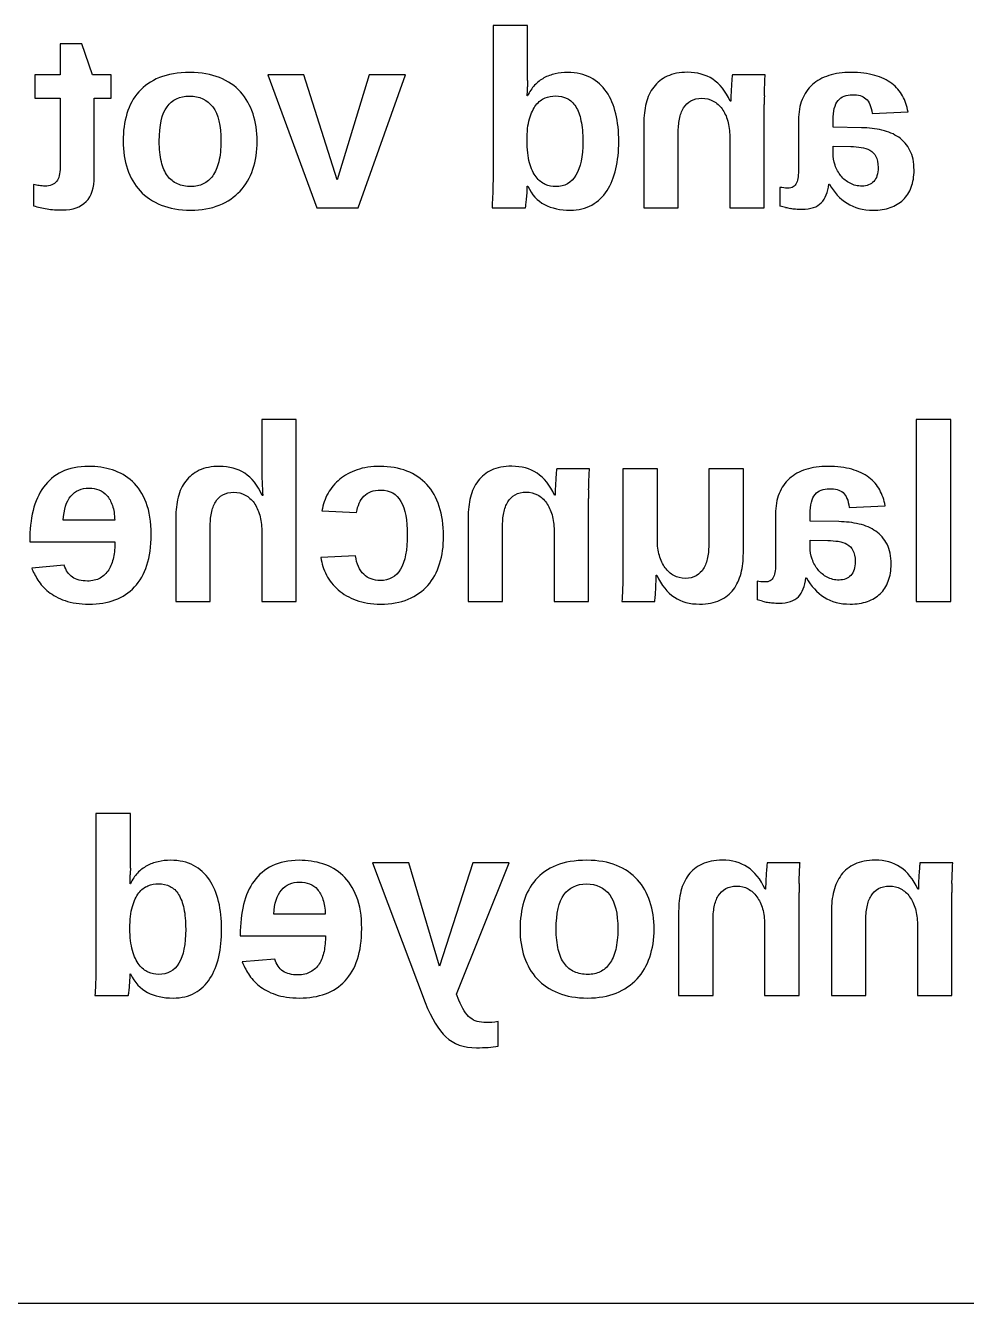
# Model space of a CAD drawing. Header units: millimetres. Extents: x 0 to 290, y 0 to 205.
# Drawn here: x 141.52 to 174.15, y 0 to 44.33 of the extents above; entities that cross this region are included whole.
import ezdxf

# ---------------------------------------------------------------- set-up
doc = ezdxf.new("R2010")
doc.units = ezdxf.units.MM
doc.layers.get('0').update_dxf_attribs({"linetype": 'CONTINUOUS', "true_color": 0x000000})

msp = doc.modelspace()

# ---------------------------------------------------------------- linework, layer by layer
for p, q in [((158.93, 44.334), (157.733, 44.334)), ((157.733, 44.334), (157.733, 39.018)), ((158.93, 42.651), (158.93, 44.334)), ((143.472, 43.703), (142.723, 43.703)), ((142.723, 43.703), (142.723, 42.622)), ((143.847, 42.622), (143.472, 43.703)), ((142.723, 42.622), (141.849, 42.622)), ((141.849, 42.622), (141.849, 41.812)), ((144.49, 42.622), (143.847, 42.622)), ((144.49, 41.812), (144.49, 42.622)), ((151.173, 42.622), (149.921, 42.622)), ((149.921, 42.622), (151.621, 38.014)), ((152.328, 38.98), (151.173, 42.622)), ((153.435, 42.622), (152.328, 38.98)), ((153.052, 38.014), (154.7, 42.622)), ((154.7, 42.622), (153.435, 42.622)), ((167.174, 42.622), (166.034, 42.622)), ((141.849, 41.812), (142.723, 41.812)), ((142.723, 41.812), (142.723, 39.419)), ((143.906, 39.095), (143.906, 41.812)), ((143.906, 41.812), (144.49, 41.812)), ((158.93, 41.893), (158.922, 41.893)), ((165.979, 41.706), (165.961, 41.706)), ((167.141, 38.014), (167.141, 41.591)), ((170.878, 41.28), (172.126, 41.339)), ((162.963, 40.94), (162.963, 38.014)), ((168.327, 41.054), (168.327, 39.376)), ((169.524, 40.808), (169.524, 41.042)), ((170.516, 40.79), (169.524, 40.808)), ((164.155, 38.014), (164.155, 40.598)), ((165.944, 40.484), (165.944, 38.014)), ((169.524, 40.148), (170.137, 40.138)), ((169.524, 39.913), (169.524, 40.148)), ((141.798, 38.823), (141.798, 38.082)), ((158.922, 38.763), (158.938, 38.763)), ((167.684, 38.721), (167.684, 38.073)), ((169.375, 38.835), (169.4, 38.835)), ((151.621, 38.014), (153.052, 38.014)), ((157.7, 38.014), (158.857, 38.014)), ((162.963, 38.014), (164.155, 38.014)), ((165.944, 38.014), (167.141, 38.014)), ((150.91, 30.667), (149.713, 30.667)), ((149.713, 30.667), (149.713, 28.942)), ((150.91, 24.347), (150.91, 30.667)), ((173.606, 30.667), (172.409, 30.667)), ((172.409, 30.667), (172.409, 24.347)), ((173.606, 24.347), (173.606, 30.667)), ((161.081, 28.955), (159.941, 28.955)), ((163.433, 28.955), (162.236, 28.955)), ((162.236, 28.955), (162.236, 25.377)), ((163.433, 26.485), (163.433, 28.955)), ((165.217, 28.955), (165.217, 26.37)), ((166.414, 28.955), (165.217, 28.955)), ((166.414, 26.029), (166.414, 28.955)), ((149.748, 28.035), (149.73, 28.035)), ((159.886, 28.039), (159.868, 28.039)), ((151.798, 27.503), (153.003, 27.443)), ((161.048, 24.347), (161.048, 27.924)), ((170.083, 27.613), (171.331, 27.673)), ((144.615, 27.171), (142.827, 27.171)), ((146.732, 27.269), (146.732, 24.347)), ((156.87, 27.273), (156.87, 24.347)), ((167.532, 27.387), (167.532, 25.709)), ((168.729, 27.141), (168.729, 27.375)), ((169.721, 27.124), (168.729, 27.141)), ((147.924, 24.347), (147.924, 26.928)), ((149.713, 26.813), (149.713, 24.347)), ((158.062, 24.347), (158.062, 26.932)), ((159.851, 26.817), (159.851, 24.347)), ((141.668, 26.455), (141.668, 26.421)), ((141.668, 26.421), (144.623, 26.421)), ((168.729, 26.481), (169.342, 26.472)), ((168.729, 26.246), (168.729, 26.481)), ((152.965, 25.935), (151.764, 25.88)), ((142.865, 25.612), (141.736, 25.514)), ((163.394, 25.263), (163.415, 25.263)), ((166.889, 25.054), (166.889, 24.406)), ((168.579, 25.169), (168.605, 25.169)), ((146.732, 24.347), (147.924, 24.347)), ((149.713, 24.347), (150.91, 24.347)), ((156.87, 24.347), (158.062, 24.347)), ((159.851, 24.347), (161.048, 24.347)), ((162.202, 24.347), (163.343, 24.347)), ((172.409, 24.347), (173.606, 24.347)), ((145.159, 17), (143.962, 17)), ((143.962, 17), (143.962, 11.685)), ((145.159, 15.318), (145.159, 17)), ((154.809, 15.289), (153.557, 15.289)), ((153.557, 15.289), (155.38, 10.437)), ((155.873, 11.706), (154.809, 15.289)), ((157.028, 15.289), (155.873, 11.706)), ((156.47, 10.727), (158.292, 15.289)), ((158.292, 15.289), (157.028, 15.289)), ((168.381, 15.289), (167.241, 15.289)), ((173.679, 15.289), (172.539, 15.289)), ((145.159, 14.56), (145.151, 14.56)), ((167.185, 14.373), (167.168, 14.373)), ((168.347, 10.68), (168.347, 14.257)), ((172.483, 14.373), (172.466, 14.373)), ((173.645, 10.68), (173.645, 14.257)), ((151.915, 13.504), (150.127, 13.504)), ((164.17, 13.606), (164.17, 10.68)), ((169.468, 13.606), (169.468, 10.68)), ((165.362, 10.68), (165.362, 13.265)), ((167.151, 13.151), (167.151, 10.68)), ((170.66, 10.68), (170.66, 13.265)), ((172.449, 13.151), (172.449, 10.68)), ((148.968, 12.789), (148.968, 12.754)), ((148.968, 12.754), (151.923, 12.754)), ((150.165, 11.946), (149.036, 11.848)), ((145.151, 11.43), (145.167, 11.43)), ((143.928, 10.68), (145.086, 10.68)), ((156.547, 10.523), (156.47, 10.727)), ((164.17, 10.68), (165.362, 10.68)), ((167.151, 10.68), (168.347, 10.68)), ((169.468, 10.68), (170.66, 10.68)), ((172.449, 10.68), (173.645, 10.68)), ((157.909, 8.926), (157.909, 9.778)), ((285, 0), (5, 0))]:
    msp.add_line(p, q)
for centre, radius, start, end in [((146.468, 42.656), 12.462, 358.9621, 359.9794), ((171.415, 42.204), 12.489, 178.9632, 179.9807), ((180.606, 41.278), 14.636, 176.3566, 177.4264), ((190.762, 41.586), 23.622, 179.2462, 179.9899), ((153.08, 38.894), 5.845, 354.491, 356.7116), ((160.249, 7.1), 31.853, 76.1479, 76.5017), ((168.32, 39.826), 1.854, 256.1081, 261.4706), ((157.98, 28.943), 8.267, 180.0091, 181.9112), ((174.513, 27.612), 14.636, 176.3566, 177.4264), ((184.669, 27.92), 23.622, 179.2462, 179.9899), ((87.059, 28.476), 76.406, 357.21232, 357.41678), ((159.454, -6.566), 31.853, 76.1479, 76.5017), ((167.525, 26.16), 1.854, 256.1081, 261.4706), ((157.644, 14.871), 12.489, 178.9632, 179.9807), ((132.697, 15.323), 12.462, 358.9621, 359.9794), ((181.813, 13.945), 14.636, 176.3566, 177.4264), ((187.111, 13.945), 14.636, 176.3566, 177.4264), ((191.969, 14.253), 23.622, 179.2462, 179.9899), ((197.267, 14.253), 23.622, 179.2462, 179.9899), ((139.308, 11.561), 5.845, 354.491, 356.7116)]:
    msp.add_arc(centre, radius, start, end)
for points in [[(147.223, 42.707), (146.809, 42.707), (146.456, 42.647), (146.164, 42.528)], [(148.25, 42.528), (147.957, 42.647), (147.615, 42.707), (147.223, 42.707)], [(159.888, 42.66), (159.749, 42.628), (159.619, 42.58), (159.5, 42.515)], [(160.323, 42.707), (160.172, 42.707), (160.027, 42.691), (159.888, 42.66)], [(161.117, 42.528), (160.894, 42.647), (160.63, 42.707), (160.323, 42.707)], [(163.774, 42.575), (163.583, 42.484), (163.427, 42.359), (163.306, 42.2)], [(164.479, 42.711), (164.201, 42.711), (163.966, 42.665), (163.774, 42.575)], [(165.352, 42.472), (165.108, 42.631), (164.817, 42.711), (164.479, 42.711)], [(166.034, 42.622), (166.028, 42.588), (166.022, 42.533), (166.016, 42.458)], [(167.162, 42.454), (167.165, 42.529), (167.169, 42.585), (167.174, 42.622)], [(169.379, 42.6), (169.154, 42.529), (168.964, 42.424), (168.808, 42.283)], [(170.145, 42.707), (169.858, 42.707), (169.603, 42.671), (169.379, 42.6)], [(170.969, 42.606), (170.735, 42.673), (170.461, 42.707), (170.145, 42.707)], [(171.561, 42.323), (171.401, 42.445), (171.203, 42.54), (170.969, 42.606)], [(146.164, 42.528), (145.871, 42.409), (145.632, 42.243), (145.446, 42.032)], [(148.978, 42.03), (148.785, 42.242), (148.542, 42.409), (148.25, 42.528)], [(158.924, 42.019), (158.925, 42.074), (158.926, 42.137), (158.926, 42.208)], [(159.177, 42.264), (159.08, 42.162), (158.998, 42.038), (158.93, 41.893)], [(159.5, 42.515), (159.381, 42.45), (159.273, 42.366), (159.177, 42.264)], [(161.668, 42.032), (161.524, 42.243), (161.34, 42.409), (161.117, 42.528)], [(163.306, 42.2), (163.185, 42.041), (163.098, 41.854), (163.044, 41.638)], [(165.961, 41.706), (165.799, 42.058), (165.596, 42.313), (165.352, 42.472)], [(166.016, 42.458), (166.011, 42.382), (166.005, 42.299), (165.999, 42.208)], [(167.143, 41.897), (167.144, 42.002), (167.147, 42.102), (167.151, 42.198)], [(167.151, 42.198), (167.156, 42.293), (167.159, 42.378), (167.162, 42.454)], [(168.808, 42.283), (168.652, 42.142), (168.533, 41.97), (168.451, 41.765)], [(171.938, 41.891), (171.847, 42.057), (171.722, 42.201), (171.561, 42.323)], [(145.446, 42.032), (145.26, 41.82), (145.124, 41.569), (145.037, 41.278)], [(146.428, 41.514), (146.607, 41.761), (146.866, 41.885), (147.207, 41.885)], [(147.207, 41.885), (147.559, 41.885), (147.828, 41.76), (148.015, 41.51)], [(149.41, 41.274), (149.315, 41.565), (149.171, 41.817), (148.978, 42.03)], [(158.922, 41.893), (158.922, 41.922), (158.923, 41.964), (158.924, 42.019)], [(159.222, 41.576), (159.314, 41.694), (159.419, 41.776), (159.537, 41.823)], [(159.537, 41.823), (159.655, 41.87), (159.775, 41.893), (159.897, 41.893)], [(159.897, 41.893), (160.05, 41.893), (160.186, 41.863), (160.304, 41.804)], [(160.304, 41.804), (160.421, 41.744), (160.521, 41.65), (160.601, 41.523)], [(161.99, 41.276), (161.92, 41.568), (161.813, 41.82), (161.668, 42.032)], [(164.338, 41.474), (164.404, 41.58), (164.489, 41.663), (164.594, 41.723)], [(164.594, 41.723), (164.699, 41.783), (164.826, 41.812), (164.977, 41.812)], [(164.977, 41.812), (165.122, 41.812), (165.254, 41.78), (165.371, 41.716)], [(165.371, 41.716), (165.489, 41.652), (165.591, 41.561), (165.676, 41.444)], [(165.985, 41.936), (165.981, 41.845), (165.979, 41.768), (165.979, 41.706)], [(168.451, 41.765), (168.368, 41.561), (168.327, 41.324), (168.327, 41.054)], [(169.568, 41.461), (169.598, 41.573), (169.641, 41.665), (169.698, 41.736)], [(169.698, 41.736), (169.755, 41.807), (169.825, 41.857), (169.909, 41.887)], [(169.909, 41.887), (169.993, 41.917), (170.089, 41.932), (170.196, 41.932)], [(170.196, 41.932), (170.296, 41.932), (170.384, 41.922), (170.462, 41.902)], [(170.462, 41.902), (170.54, 41.882), (170.608, 41.847), (170.665, 41.797)], [(170.665, 41.797), (170.722, 41.747), (170.768, 41.681), (170.803, 41.597)], [(172.126, 41.339), (172.092, 41.541), (172.029, 41.725), (171.938, 41.891)], [(145.037, 41.278), (144.95, 40.987), (144.906, 40.668), (144.906, 40.322)], [(146.159, 40.322), (146.159, 40.87), (146.249, 41.267), (146.428, 41.514)], [(148.015, 41.51), (148.203, 41.26), (148.296, 40.864), (148.296, 40.322)], [(149.553, 40.322), (149.553, 40.666), (149.506, 40.983), (149.41, 41.274)], [(158.998, 41.099), (159.055, 41.299), (159.129, 41.458), (159.222, 41.576)], [(160.601, 41.523), (160.682, 41.395), (160.743, 41.232), (160.784, 41.033)], [(162.094, 40.313), (162.094, 40.663), (162.059, 40.984), (161.99, 41.276)], [(163.044, 41.638), (162.99, 41.422), (162.963, 41.189), (162.963, 40.94)], [(164.198, 41.09), (164.226, 41.239), (164.273, 41.367), (164.338, 41.474)], [(165.676, 41.444), (165.761, 41.326), (165.827, 41.186), (165.874, 41.022)], [(169.524, 41.042), (169.524, 41.209), (169.539, 41.349), (169.568, 41.461)], [(170.803, 41.597), (170.839, 41.514), (170.864, 41.408), (170.878, 41.28)], [(158.913, 40.343), (158.913, 40.647), (158.941, 40.899), (158.998, 41.099)], [(160.784, 41.033), (160.826, 40.835), (160.846, 40.595), (160.846, 40.313)], [(164.155, 40.598), (164.155, 40.777), (164.169, 40.941), (164.198, 41.09)], [(165.874, 41.022), (165.92, 40.859), (165.944, 40.679), (165.944, 40.484)], [(171.222, 40.708), (171.001, 40.76), (170.765, 40.788), (170.516, 40.79)], [(171.802, 40.456), (171.637, 40.571), (171.444, 40.655), (171.222, 40.708)], [(172.192, 40.004), (172.097, 40.19), (171.967, 40.341), (171.802, 40.456)], [(144.906, 40.322), (144.906, 39.97), (144.956, 39.648), (145.054, 39.355)], [(146.231, 39.611), (146.183, 39.809), (146.159, 40.046), (146.159, 40.322)], [(148.296, 40.322), (148.296, 40.046), (148.272, 39.809), (148.222, 39.611)], [(149.404, 39.349), (149.504, 39.643), (149.553, 39.967), (149.553, 40.322)], [(159, 39.574), (158.942, 39.78), (158.913, 40.036), (158.913, 40.343)], [(160.846, 40.313), (160.846, 39.269), (160.532, 38.746), (159.905, 38.746)], [(161.994, 39.362), (162.061, 39.653), (162.094, 39.97), (162.094, 40.313)], [(169.596, 39.487), (169.548, 39.626), (169.524, 39.768), (169.524, 39.913)], [(170.137, 40.138), (170.264, 40.133), (170.386, 40.122), (170.501, 40.107)], [(170.501, 40.107), (170.616, 40.091), (170.717, 40.058), (170.803, 40.009)], [(170.803, 40.009), (170.89, 39.959), (170.959, 39.887), (171.01, 39.793)], [(172.334, 39.317), (172.334, 39.589), (172.287, 39.818), (172.192, 40.004)], [(146.444, 39.121), (146.35, 39.249), (146.28, 39.412), (146.231, 39.611)], [(148.222, 39.611), (148.173, 39.412), (148.103, 39.249), (148.012, 39.121)], [(159.228, 39.083), (159.134, 39.205), (159.058, 39.368), (159, 39.574)], [(169.798, 39.119), (169.711, 39.226), (169.644, 39.348), (169.596, 39.487)], [(171.01, 39.793), (171.061, 39.7), (171.086, 39.572), (171.086, 39.411)], [(142.723, 39.419), (142.723, 39.195), (142.68, 39.029), (142.595, 38.923)], [(143.621, 38.225), (143.811, 38.417), (143.906, 38.707), (143.906, 39.095)], [(145.054, 39.355), (145.152, 39.062), (145.299, 38.81), (145.495, 38.599)], [(146.791, 38.838), (146.653, 38.899), (146.538, 38.993), (146.444, 39.121)], [(148.012, 39.121), (147.921, 38.993), (147.811, 38.899), (147.684, 38.838)], [(148.963, 38.593), (149.158, 38.803), (149.305, 39.055), (149.404, 39.349)], [(157.733, 39.018), (157.733, 38.794), (157.729, 38.595), (157.72, 38.42)], [(159.547, 38.823), (159.428, 38.874), (159.322, 38.961), (159.228, 39.083)], [(161.687, 38.606), (161.825, 38.819), (161.927, 39.071), (161.994, 39.362)], [(168.312, 39.087), (168.302, 39.002), (168.284, 38.93), (168.257, 38.872)], [(168.327, 39.376), (168.327, 39.268), (168.322, 39.172), (168.312, 39.087)], [(170.115, 38.861), (169.991, 38.926), (169.885, 39.012), (169.798, 39.119)], [(171.086, 39.411), (171.086, 39.192), (171.036, 39.029), (170.935, 38.923)], [(172.236, 38.725), (172.301, 38.898), (172.334, 39.095), (172.334, 39.317)], [(141.998, 38.78), (141.939, 38.792), (141.872, 38.806), (141.798, 38.823)], [(142.198, 38.763), (142.125, 38.763), (142.058, 38.769), (141.998, 38.78)], [(142.595, 38.923), (142.51, 38.816), (142.377, 38.763), (142.198, 38.763)], [(145.495, 38.599), (145.691, 38.388), (145.935, 38.224), (146.227, 38.106)], [(147.262, 38.746), (147.086, 38.746), (146.929, 38.777), (146.791, 38.838)], [(147.684, 38.838), (147.556, 38.777), (147.415, 38.746), (147.262, 38.746)], [(148.241, 38.103), (148.528, 38.219), (148.769, 38.382), (148.963, 38.593)], [(158.915, 38.559), (158.92, 38.636), (158.922, 38.704), (158.922, 38.763)], [(158.938, 38.763), (159.077, 38.465), (159.271, 38.252), (159.52, 38.123)], [(159.905, 38.746), (159.786, 38.746), (159.666, 38.772), (159.547, 38.823)], [(161.164, 38.108), (161.375, 38.227), (161.55, 38.393), (161.687, 38.606)], [(167.948, 38.695), (167.857, 38.695), (167.769, 38.704), (167.684, 38.721)], [(168.142, 38.74), (168.092, 38.71), (168.028, 38.695), (167.948, 38.695)], [(168.257, 38.872), (168.229, 38.813), (168.191, 38.769), (168.142, 38.74)], [(169.117, 38.184), (169.26, 38.331), (169.346, 38.549), (169.375, 38.835)], [(169.4, 38.835), (169.559, 38.549), (169.762, 38.326), (170.011, 38.167)], [(170.532, 38.763), (170.379, 38.763), (170.24, 38.796), (170.115, 38.861)], [(170.935, 38.923), (170.834, 38.816), (170.7, 38.763), (170.532, 38.763)], [(171.955, 38.289), (172.077, 38.406), (172.171, 38.552), (172.236, 38.725)], [(142.807, 37.937), (143.16, 37.937), (143.431, 38.033), (143.621, 38.225)], [(157.72, 38.42), (157.712, 38.246), (157.705, 38.11), (157.7, 38.014)], [(158.857, 38.014), (158.863, 38.036), (158.869, 38.077), (158.876, 38.135)], [(158.876, 38.135), (158.883, 38.193), (158.891, 38.259), (158.898, 38.333)], [(168.451, 37.963), (168.751, 37.963), (168.973, 38.036), (169.117, 38.184)], [(170.011, 38.167), (170.259, 38.008), (170.561, 37.929), (170.916, 37.929)], [(171.51, 38.02), (171.685, 38.081), (171.833, 38.171), (171.955, 38.289)], [(141.798, 38.082), (141.945, 38.034), (142.102, 37.998), (142.266, 37.973)], [(142.266, 37.973), (142.431, 37.949), (142.611, 37.937), (142.807, 37.937)], [(146.227, 38.106), (146.519, 37.988), (146.86, 37.929), (147.249, 37.929)], [(147.249, 37.929), (147.624, 37.929), (147.954, 37.987), (148.241, 38.103)], [(159.52, 38.123), (159.768, 37.993), (160.066, 37.929), (160.412, 37.929)], [(160.412, 37.929), (160.701, 37.929), (160.952, 37.988), (161.164, 38.108)], [(168.045, 37.993), (168.102, 37.984), (168.163, 37.977), (168.227, 37.971)], [(168.227, 37.971), (168.291, 37.965), (168.366, 37.963), (168.451, 37.963)], [(170.916, 37.929), (171.137, 37.929), (171.335, 37.959), (171.51, 38.02)], [(142.778, 28.85), (142.521, 28.724), (142.31, 28.547), (142.146, 28.32)], [(143.708, 29.04), (143.345, 29.04), (143.035, 28.977), (142.778, 28.85)], [(144.534, 28.916), (144.274, 28.999), (143.998, 29.04), (143.708, 29.04)], [(145.226, 28.514), (145.026, 28.7), (144.795, 28.834), (144.534, 28.916)], [(147.543, 28.904), (147.352, 28.813), (147.196, 28.688), (147.075, 28.529)], [(148.248, 29.04), (147.97, 29.04), (147.735, 28.994), (147.543, 28.904)], [(149.121, 28.801), (148.877, 28.96), (148.586, 29.04), (148.248, 29.04)], [(153.018, 28.921), (152.786, 28.842), (152.587, 28.733), (152.42, 28.595)], [(153.812, 29.04), (153.514, 29.04), (153.25, 29), (153.018, 28.921)], [(154.747, 28.878), (154.473, 28.986), (154.161, 29.04), (153.812, 29.04)], [(155.439, 28.407), (155.252, 28.613), (155.021, 28.77), (154.747, 28.878)], [(157.681, 28.908), (157.49, 28.818), (157.334, 28.693), (157.213, 28.534)], [(158.386, 29.044), (158.108, 29.044), (157.873, 28.999), (157.681, 28.908)], [(159.259, 28.805), (159.015, 28.965), (158.724, 29.044), (158.386, 29.044)], [(159.941, 28.955), (159.935, 28.921), (159.929, 28.866), (159.923, 28.791)], [(161.069, 28.787), (161.072, 28.862), (161.076, 28.918), (161.081, 28.955)], [(168.584, 28.934), (168.359, 28.863), (168.169, 28.757), (168.013, 28.616)], [(169.35, 29.04), (169.063, 29.04), (168.808, 29.005), (168.584, 28.934)], [(170.174, 28.94), (169.94, 29.007), (169.665, 29.04), (169.35, 29.04)], [(170.766, 28.657), (170.606, 28.779), (170.408, 28.873), (170.174, 28.94)], [(145.704, 27.783), (145.586, 28.084), (145.427, 28.328), (145.226, 28.514)], [(147.075, 28.529), (146.955, 28.37), (146.867, 28.183), (146.813, 27.967)], [(149.73, 28.035), (149.568, 28.387), (149.365, 28.642), (149.121, 28.801)], [(149.717, 28.667), (149.72, 28.575), (149.724, 28.488), (149.728, 28.407)], [(149.728, 28.407), (149.732, 28.326), (149.736, 28.253), (149.738, 28.188)], [(152.42, 28.595), (152.252, 28.457), (152.117, 28.294), (152.013, 28.107)], [(155.869, 27.65), (155.77, 27.949), (155.626, 28.202), (155.439, 28.407)], [(157.213, 28.534), (157.092, 28.374), (157.005, 28.187), (156.951, 27.971)], [(159.868, 28.039), (159.706, 28.391), (159.503, 28.646), (159.259, 28.805)], [(159.923, 28.791), (159.918, 28.716), (159.912, 28.633), (159.906, 28.542)], [(161.05, 28.231), (161.051, 28.335), (161.054, 28.436), (161.058, 28.531)], [(161.058, 28.531), (161.063, 28.626), (161.066, 28.712), (161.069, 28.787)], [(168.013, 28.616), (167.857, 28.476), (167.738, 28.303), (167.656, 28.099)], [(171.143, 28.224), (171.052, 28.391), (170.926, 28.535), (170.766, 28.657)], [(142.146, 28.32), (141.981, 28.093), (141.86, 27.821), (141.783, 27.504)], [(142.827, 27.171), (142.849, 27.543), (142.939, 27.822), (143.095, 28.007)], [(143.095, 28.007), (143.251, 28.193), (143.461, 28.286), (143.725, 28.286)], [(143.725, 28.286), (143.847, 28.286), (143.961, 28.265), (144.068, 28.224)], [(144.068, 28.224), (144.175, 28.184), (144.267, 28.118), (144.345, 28.029)], [(144.345, 28.029), (144.423, 27.939), (144.486, 27.823), (144.534, 27.681)], [(146.813, 27.967), (146.759, 27.751), (146.732, 27.518), (146.732, 27.269)], [(148.107, 27.803), (148.173, 27.909), (148.258, 27.993), (148.363, 28.052)], [(148.363, 28.052), (148.468, 28.112), (148.595, 28.142), (148.746, 28.142)], [(148.746, 28.142), (148.891, 28.142), (149.023, 28.11), (149.141, 28.046)], [(149.141, 28.046), (149.258, 27.982), (149.36, 27.891), (149.445, 27.773)], [(149.738, 28.188), (149.741, 28.123), (149.744, 28.072), (149.748, 28.035)], [(152.013, 28.107), (151.909, 27.92), (151.837, 27.718), (151.798, 27.503)], [(153.003, 27.443), (153.037, 27.678), (153.122, 27.867), (153.258, 28.007)], [(153.258, 28.007), (153.394, 28.148), (153.587, 28.218), (153.838, 28.218)], [(153.838, 28.218), (154.158, 28.218), (154.393, 28.086), (154.54, 27.822)], [(156.951, 27.971), (156.897, 27.755), (156.87, 27.522), (156.87, 27.273)], [(158.245, 27.807), (158.311, 27.914), (158.396, 27.997), (158.501, 28.056)], [(158.501, 28.056), (158.606, 28.116), (158.733, 28.146), (158.884, 28.146)], [(158.884, 28.146), (159.029, 28.146), (159.161, 28.114), (159.278, 28.05)], [(159.278, 28.05), (159.396, 27.986), (159.498, 27.895), (159.583, 27.777)], [(159.892, 28.269), (159.888, 28.178), (159.886, 28.101), (159.886, 28.039)], [(167.656, 28.099), (167.573, 27.894), (167.532, 27.657), (167.532, 27.387)], [(168.773, 27.795), (168.803, 27.907), (168.846, 27.998), (168.903, 28.069)], [(168.903, 28.069), (168.96, 28.14), (169.03, 28.19), (169.114, 28.22)], [(169.114, 28.22), (169.198, 28.25), (169.293, 28.265), (169.401, 28.265)], [(169.401, 28.265), (169.501, 28.265), (169.589, 28.255), (169.667, 28.235)], [(169.667, 28.235), (169.745, 28.215), (169.813, 28.18), (169.87, 28.13)], [(169.87, 28.13), (169.927, 28.081), (169.973, 28.014), (170.008, 27.931)], [(170.008, 27.931), (170.044, 27.847), (170.068, 27.741), (170.083, 27.613)], [(171.331, 27.673), (171.297, 27.874), (171.234, 28.058), (171.143, 28.224)], [(141.783, 27.504), (141.706, 27.188), (141.668, 26.838), (141.668, 26.455)], [(144.534, 27.681), (144.583, 27.539), (144.61, 27.369), (144.615, 27.171)], [(145.88, 26.672), (145.88, 27.112), (145.821, 27.483), (145.704, 27.783)], [(147.967, 27.42), (147.995, 27.568), (148.042, 27.696), (148.107, 27.803)], [(149.445, 27.773), (149.53, 27.655), (149.596, 27.514), (149.643, 27.351)], [(154.54, 27.822), (154.688, 27.558), (154.761, 27.175), (154.761, 26.672)], [(156.018, 26.625), (156.018, 27.009), (155.969, 27.35), (155.869, 27.65)], [(158.105, 27.424), (158.133, 27.573), (158.18, 27.7), (158.245, 27.807)], [(159.583, 27.777), (159.668, 27.66), (159.734, 27.519), (159.781, 27.356)], [(168.729, 27.375), (168.729, 27.543), (168.743, 27.683), (168.773, 27.795)], [(147.924, 26.928), (147.924, 27.107), (147.939, 27.271), (147.967, 27.42)], [(149.643, 27.351), (149.689, 27.188), (149.713, 27.009), (149.713, 26.813)], [(158.062, 26.932), (158.062, 27.111), (158.076, 27.275), (158.105, 27.424)], [(159.781, 27.356), (159.827, 27.192), (159.851, 27.013), (159.851, 26.817)], [(170.427, 27.041), (170.206, 27.093), (169.97, 27.121), (169.721, 27.124)], [(145.731, 25.61), (145.831, 25.912), (145.88, 26.266), (145.88, 26.672)], [(154.761, 26.672), (154.761, 25.611), (154.448, 25.08), (153.82, 25.08)], [(155.882, 25.661), (155.973, 25.952), (156.018, 26.273), (156.018, 26.625)], [(171.007, 26.79), (170.842, 26.905), (170.649, 26.989), (170.427, 27.041)], [(171.397, 26.338), (171.301, 26.524), (171.172, 26.674), (171.007, 26.79)], [(144.623, 26.421), (144.623, 26.228), (144.606, 26.048), (144.572, 25.882)], [(163.503, 25.946), (163.456, 26.109), (163.433, 26.289), (163.433, 26.485)], [(165.217, 26.37), (165.217, 26.191), (165.203, 26.027), (165.175, 25.878)], [(168.801, 25.821), (168.753, 25.96), (168.729, 26.101), (168.729, 26.246)], [(169.342, 26.472), (169.469, 26.466), (169.591, 26.456), (169.706, 26.44)], [(169.706, 26.44), (169.821, 26.424), (169.922, 26.392), (170.008, 26.342)], [(170.008, 26.342), (170.095, 26.292), (170.164, 26.221), (170.215, 26.127)], [(171.539, 25.65), (171.539, 25.923), (171.492, 26.152), (171.397, 26.338)], [(144.572, 25.882), (144.538, 25.716), (144.483, 25.572), (144.406, 25.452)], [(151.764, 25.88), (151.792, 25.667), (151.856, 25.464), (151.957, 25.269)], [(153.25, 25.295), (153.097, 25.438), (153.002, 25.652), (152.965, 25.935)], [(163.701, 25.524), (163.615, 25.642), (163.549, 25.783), (163.503, 25.946)], [(165.175, 25.878), (165.146, 25.729), (165.1, 25.601), (165.034, 25.495)], [(166.333, 25.331), (166.387, 25.546), (166.414, 25.779), (166.414, 26.029)], [(169.003, 25.452), (168.916, 25.559), (168.849, 25.682), (168.801, 25.821)], [(170.291, 25.744), (170.291, 25.525), (170.241, 25.363), (170.14, 25.256)], [(170.215, 26.127), (170.266, 26.033), (170.291, 25.906), (170.291, 25.744)], [(141.736, 25.514), (141.787, 25.383), (141.859, 25.244), (141.951, 25.097)], [(143.15, 25.197), (143.017, 25.286), (142.922, 25.425), (142.865, 25.612)], [(144.406, 25.452), (144.33, 25.331), (144.23, 25.236), (144.108, 25.167)], [(145.301, 24.856), (145.488, 25.056), (145.632, 25.308), (145.731, 25.61)], [(153.82, 25.08), (153.593, 25.08), (153.403, 25.152), (153.25, 25.295)], [(155.473, 24.913), (155.655, 25.12), (155.791, 25.37), (155.882, 25.661)], [(162.236, 25.377), (162.236, 25.281), (162.235, 25.18), (162.234, 25.073)], [(164.005, 25.252), (163.887, 25.316), (163.786, 25.407), (163.701, 25.524)], [(165.034, 25.495), (164.969, 25.388), (164.884, 25.306), (164.781, 25.246)], [(166.071, 24.771), (166.191, 24.928), (166.278, 25.115), (166.333, 25.331)], [(167.517, 25.42), (167.507, 25.335), (167.489, 25.263), (167.461, 25.205)], [(167.532, 25.709), (167.532, 25.602), (167.527, 25.505), (167.517, 25.42)], [(169.32, 25.194), (169.196, 25.26), (169.09, 25.346), (169.003, 25.452)], [(171.441, 25.058), (171.506, 25.231), (171.539, 25.429), (171.539, 25.65)], [(141.951, 25.097), (142.044, 24.949), (142.167, 24.814), (142.32, 24.69)], [(143.666, 25.062), (143.455, 25.062), (143.283, 25.107), (143.15, 25.197)], [(144.108, 25.167), (143.986, 25.097), (143.839, 25.062), (143.666, 25.062)], [(144.622, 24.409), (144.887, 24.507), (145.114, 24.656), (145.301, 24.856)], [(151.957, 25.269), (152.058, 25.075), (152.194, 24.903), (152.366, 24.754)], [(154.789, 24.432), (155.064, 24.546), (155.292, 24.706), (155.473, 24.913)], [(162.234, 25.073), (162.233, 24.967), (162.23, 24.866), (162.225, 24.771)], [(163.388, 25.033), (163.392, 25.123), (163.394, 25.2), (163.394, 25.263)], [(163.415, 25.263), (163.575, 24.913), (163.777, 24.659), (164.022, 24.5)], [(164.4, 25.156), (164.254, 25.156), (164.123, 25.188), (164.005, 25.252)], [(164.781, 25.246), (164.677, 25.186), (164.55, 25.156), (164.4, 25.156)], [(167.153, 25.029), (167.062, 25.029), (166.974, 25.037), (166.889, 25.054)], [(167.346, 25.073), (167.297, 25.044), (167.232, 25.029), (167.153, 25.029)], [(167.461, 25.205), (167.434, 25.147), (167.396, 25.103), (167.346, 25.073)], [(168.321, 24.517), (168.465, 24.665), (168.551, 24.882), (168.579, 25.169)], [(168.605, 25.169), (168.764, 24.882), (168.967, 24.659), (169.216, 24.5)], [(169.737, 25.096), (169.584, 25.096), (169.445, 25.129), (169.32, 25.194)], [(170.14, 25.256), (170.039, 25.149), (169.905, 25.096), (169.737, 25.096)], [(171.16, 24.622), (171.282, 24.74), (171.376, 24.885), (171.441, 25.058)], [(142.32, 24.69), (142.473, 24.566), (142.664, 24.464), (142.893, 24.383)], [(143.725, 24.262), (144.058, 24.262), (144.356, 24.311), (144.622, 24.409)], [(152.366, 24.754), (152.538, 24.605), (152.746, 24.485), (152.99, 24.396)], [(152.99, 24.396), (153.234, 24.307), (153.514, 24.262), (153.829, 24.262)], [(153.829, 24.262), (154.195, 24.262), (154.515, 24.319), (154.789, 24.432)], [(162.213, 24.515), (162.208, 24.44), (162.205, 24.384), (162.202, 24.347)], [(162.225, 24.771), (162.221, 24.676), (162.217, 24.59), (162.213, 24.515)], [(163.343, 24.347), (163.346, 24.381), (163.351, 24.436), (163.358, 24.511)], [(163.358, 24.511), (163.365, 24.586), (163.371, 24.669), (163.375, 24.76)], [(164.022, 24.5), (164.268, 24.342), (164.559, 24.262), (164.897, 24.262)], [(164.897, 24.262), (165.173, 24.262), (165.408, 24.308), (165.6, 24.398)], [(165.6, 24.398), (165.793, 24.489), (165.95, 24.613), (166.071, 24.771)], [(167.656, 24.296), (167.956, 24.296), (168.178, 24.37), (168.321, 24.517)], [(169.216, 24.5), (169.464, 24.342), (169.766, 24.262), (170.121, 24.262)], [(170.715, 24.354), (170.89, 24.415), (171.038, 24.504), (171.16, 24.622)], [(142.893, 24.383), (143.121, 24.303), (143.399, 24.262), (143.725, 24.262)], [(167.25, 24.326), (167.307, 24.318), (167.368, 24.31), (167.432, 24.305)], [(167.432, 24.305), (167.496, 24.299), (167.57, 24.296), (167.656, 24.296)], [(170.121, 24.262), (170.342, 24.262), (170.54, 24.293), (170.715, 24.354)], [(145.729, 15.182), (145.61, 15.117), (145.502, 15.033), (145.406, 14.931)], [(146.117, 15.326), (145.978, 15.295), (145.848, 15.247), (145.729, 15.182)], [(146.552, 15.373), (146.401, 15.373), (146.256, 15.358), (146.117, 15.326)], [(147.346, 15.194), (147.123, 15.314), (146.858, 15.373), (146.552, 15.373)], [(147.897, 14.698), (147.753, 14.91), (147.569, 15.075), (147.346, 15.194)], [(150.078, 15.184), (149.821, 15.057), (149.61, 14.881), (149.446, 14.653)], [(151.008, 15.373), (150.645, 15.373), (150.335, 15.31), (150.078, 15.184)], [(151.834, 15.25), (151.573, 15.332), (151.298, 15.373), (151.008, 15.373)], [(152.526, 14.847), (152.326, 15.033), (152.095, 15.167), (151.834, 15.25)], [(159.928, 15.194), (159.636, 15.075), (159.397, 14.91), (159.211, 14.698)], [(160.988, 15.373), (160.574, 15.373), (160.221, 15.314), (159.928, 15.194)], [(162.015, 15.194), (161.722, 15.314), (161.38, 15.373), (160.988, 15.373)], [(162.743, 14.696), (162.55, 14.909), (162.307, 15.075), (162.015, 15.194)], [(164.981, 15.241), (164.79, 15.151), (164.634, 15.026), (164.513, 14.867)], [(165.686, 15.377), (165.408, 15.377), (165.173, 15.332), (164.981, 15.241)], [(166.559, 15.139), (166.315, 15.298), (166.024, 15.377), (165.686, 15.377)], [(167.168, 14.373), (167.006, 14.724), (166.803, 14.98), (166.559, 15.139)], [(167.223, 15.124), (167.218, 15.049), (167.212, 14.966), (167.206, 14.875)], [(167.241, 15.289), (167.235, 15.254), (167.229, 15.2), (167.223, 15.124)], [(168.358, 14.864), (168.363, 14.96), (168.366, 15.045), (168.369, 15.12)], [(168.369, 15.12), (168.372, 15.196), (168.376, 15.252), (168.381, 15.289)], [(170.279, 15.241), (170.088, 15.151), (169.932, 15.026), (169.811, 14.867)], [(170.984, 15.377), (170.706, 15.377), (170.47, 15.332), (170.279, 15.241)], [(171.857, 15.139), (171.613, 15.298), (171.322, 15.377), (170.984, 15.377)], [(172.466, 14.373), (172.304, 14.724), (172.101, 14.98), (171.857, 15.139)], [(172.521, 15.124), (172.516, 15.049), (172.51, 14.966), (172.504, 14.875)], [(172.539, 15.289), (172.532, 15.254), (172.527, 15.2), (172.521, 15.124)], [(173.656, 14.864), (173.661, 14.96), (173.664, 15.045), (173.667, 15.12)], [(173.667, 15.12), (173.67, 15.196), (173.674, 15.252), (173.679, 15.289)], [(145.151, 14.56), (145.151, 14.588), (145.151, 14.63), (145.153, 14.686)], [(145.153, 14.686), (145.154, 14.741), (145.155, 14.804), (145.155, 14.875)], [(145.406, 14.931), (145.309, 14.829), (145.227, 14.705), (145.159, 14.56)], [(148.219, 13.943), (148.149, 14.235), (148.042, 14.487), (147.897, 14.698)], [(149.446, 14.653), (149.281, 14.426), (149.16, 14.154), (149.083, 13.838)], [(153.004, 14.117), (152.886, 14.418), (152.727, 14.661), (152.526, 14.847)], [(159.211, 14.698), (159.025, 14.487), (158.889, 14.236), (158.802, 13.945)], [(163.175, 13.941), (163.08, 14.231), (162.936, 14.483), (162.743, 14.696)], [(164.513, 14.867), (164.392, 14.708), (164.305, 14.52), (164.251, 14.304)], [(168.35, 14.564), (168.351, 14.669), (168.354, 14.769), (168.358, 14.864)], [(169.811, 14.867), (169.69, 14.708), (169.603, 14.52), (169.549, 14.304)], [(173.647, 14.564), (173.649, 14.669), (173.652, 14.769), (173.656, 14.864)], [(145.227, 13.766), (145.284, 13.966), (145.358, 14.125), (145.451, 14.243)], [(145.451, 14.243), (145.543, 14.361), (145.648, 14.443), (145.766, 14.49)], [(145.766, 14.49), (145.884, 14.537), (146.004, 14.56), (146.126, 14.56)], [(146.126, 14.56), (146.279, 14.56), (146.415, 14.53), (146.532, 14.47)], [(146.532, 14.47), (146.65, 14.411), (146.75, 14.317), (146.83, 14.189)], [(146.83, 14.189), (146.911, 14.062), (146.972, 13.898), (147.013, 13.7)], [(150.127, 13.504), (150.149, 13.876), (150.239, 14.155), (150.395, 14.341)], [(150.395, 14.341), (150.551, 14.526), (150.761, 14.619), (151.025, 14.619)], [(151.025, 14.619), (151.147, 14.619), (151.261, 14.599), (151.368, 14.558)], [(151.368, 14.558), (151.475, 14.517), (151.567, 14.452), (151.645, 14.362)], [(151.645, 14.362), (151.723, 14.272), (151.786, 14.157), (151.834, 14.015)], [(160.193, 14.181), (160.371, 14.428), (160.631, 14.552), (160.972, 14.552)], [(160.972, 14.552), (161.323, 14.552), (161.593, 14.427), (161.78, 14.177)], [(164.251, 14.304), (164.197, 14.088), (164.17, 13.856), (164.17, 13.606)], [(165.545, 14.14), (165.611, 14.247), (165.696, 14.33), (165.801, 14.39)], [(165.801, 14.39), (165.906, 14.449), (166.033, 14.479), (166.184, 14.479)], [(166.184, 14.479), (166.329, 14.479), (166.461, 14.447), (166.578, 14.383)], [(166.578, 14.383), (166.696, 14.319), (166.798, 14.228), (166.883, 14.111)], [(167.192, 14.602), (167.188, 14.511), (167.185, 14.435), (167.185, 14.373)], [(169.549, 14.304), (169.495, 14.088), (169.468, 13.856), (169.468, 13.606)], [(170.843, 14.14), (170.909, 14.247), (170.994, 14.33), (171.099, 14.39)], [(171.099, 14.39), (171.204, 14.449), (171.331, 14.479), (171.482, 14.479)], [(171.482, 14.479), (171.627, 14.479), (171.758, 14.447), (171.876, 14.383)], [(171.876, 14.383), (171.994, 14.319), (172.096, 14.228), (172.181, 14.111)], [(172.49, 14.602), (172.485, 14.511), (172.483, 14.435), (172.483, 14.373)], [(145.142, 13.01), (145.142, 13.313), (145.17, 13.565), (145.227, 13.766)], [(148.323, 12.98), (148.323, 13.329), (148.288, 13.65), (148.219, 13.943)], [(149.083, 13.838), (149.006, 13.521), (148.968, 13.172), (148.968, 12.789)], [(151.834, 14.015), (151.883, 13.873), (151.91, 13.702), (151.915, 13.504)], [(153.18, 13.005), (153.18, 13.446), (153.121, 13.816), (153.004, 14.117)], [(158.802, 13.945), (158.715, 13.654), (158.671, 13.335), (158.671, 12.989)], [(159.924, 12.989), (159.924, 13.537), (160.014, 13.934), (160.193, 14.181)], [(161.78, 14.177), (161.968, 13.927), (162.061, 13.531), (162.061, 12.989)], [(163.318, 12.989), (163.318, 13.332), (163.271, 13.65), (163.175, 13.941)], [(165.362, 13.265), (165.362, 13.444), (165.376, 13.608), (165.405, 13.757)], [(165.405, 13.757), (165.433, 13.906), (165.48, 14.034), (165.545, 14.14)], [(166.883, 14.111), (166.968, 13.993), (167.034, 13.853), (167.081, 13.689)], [(170.66, 13.265), (170.66, 13.444), (170.674, 13.608), (170.703, 13.757)], [(170.703, 13.757), (170.731, 13.906), (170.778, 14.034), (170.843, 14.14)], [(172.181, 14.111), (172.266, 13.993), (172.332, 13.853), (172.379, 13.689)], [(147.013, 13.7), (147.055, 13.501), (147.075, 13.261), (147.075, 12.98)], [(167.081, 13.689), (167.127, 13.526), (167.151, 13.346), (167.151, 13.151)], [(172.379, 13.689), (172.425, 13.526), (172.449, 13.346), (172.449, 13.151)], [(145.229, 12.241), (145.171, 12.447), (145.142, 12.703), (145.142, 13.01)], [(147.075, 12.98), (147.075, 11.935), (146.761, 11.413), (146.134, 11.413)], [(148.223, 12.028), (148.29, 12.319), (148.323, 12.636), (148.323, 12.98)], [(153.031, 11.943), (153.131, 12.245), (153.18, 12.599), (153.18, 13.005)], [(158.671, 12.989), (158.671, 12.637), (158.72, 12.314), (158.819, 12.022)], [(159.996, 12.277), (159.948, 12.476), (159.924, 12.713), (159.924, 12.989)], [(162.061, 12.989), (162.061, 12.713), (162.037, 12.476), (161.987, 12.277)], [(163.169, 12.016), (163.269, 12.31), (163.318, 12.634), (163.318, 12.989)], [(151.923, 12.754), (151.923, 12.561), (151.906, 12.382), (151.872, 12.215)], [(145.457, 11.749), (145.363, 11.871), (145.287, 12.035), (145.229, 12.241)], [(147.916, 11.273), (148.054, 11.486), (148.156, 11.737), (148.223, 12.028)], [(151.872, 12.215), (151.838, 12.049), (151.783, 11.906), (151.706, 11.785)], [(158.819, 12.022), (158.917, 11.729), (159.064, 11.477), (159.26, 11.266)], [(160.209, 11.788), (160.115, 11.915), (160.044, 12.079), (159.996, 12.277)], [(161.987, 12.277), (161.938, 12.079), (161.868, 11.915), (161.777, 11.788)], [(162.728, 11.259), (162.923, 11.47), (163.07, 11.722), (163.169, 12.016)], [(143.962, 11.685), (143.962, 11.461), (143.958, 11.262), (143.949, 11.087)], [(145.776, 11.49), (145.657, 11.541), (145.551, 11.627), (145.457, 11.749)], [(149.036, 11.848), (149.087, 11.717), (149.159, 11.578), (149.251, 11.43)], [(150.45, 11.53), (150.317, 11.62), (150.222, 11.758), (150.165, 11.946)], [(150.966, 11.396), (150.755, 11.396), (150.583, 11.441), (150.45, 11.53)], [(151.706, 11.785), (151.63, 11.665), (151.53, 11.57), (151.408, 11.5)], [(152.601, 11.189), (152.788, 11.39), (152.932, 11.641), (153.031, 11.943)], [(160.556, 11.505), (160.418, 11.566), (160.303, 11.66), (160.209, 11.788)], [(161.777, 11.788), (161.686, 11.66), (161.576, 11.566), (161.449, 11.505)], [(143.949, 11.087), (143.941, 10.913), (143.934, 10.777), (143.928, 10.68)], [(145.144, 11.226), (145.149, 11.302), (145.151, 11.37), (145.151, 11.43)], [(145.167, 11.43), (145.306, 11.132), (145.5, 10.918), (145.749, 10.789)], [(146.134, 11.413), (146.015, 11.413), (145.895, 11.439), (145.776, 11.49)], [(147.392, 10.774), (147.604, 10.894), (147.779, 11.06), (147.916, 11.273)], [(149.251, 11.43), (149.344, 11.283), (149.467, 11.147), (149.62, 11.023)], [(151.408, 11.5), (151.286, 11.431), (151.139, 11.396), (150.966, 11.396)], [(151.922, 10.742), (152.187, 10.84), (152.414, 10.989), (152.601, 11.189)], [(159.26, 11.266), (159.455, 11.055), (159.7, 10.89), (159.992, 10.772)], [(161.027, 11.413), (160.851, 11.413), (160.694, 11.444), (160.556, 11.505)], [(161.449, 11.505), (161.321, 11.444), (161.18, 11.413), (161.027, 11.413)], [(162.006, 10.77), (162.293, 10.886), (162.534, 11.049), (162.728, 11.259)], [(145.086, 10.68), (145.092, 10.703), (145.098, 10.743), (145.105, 10.802)], [(145.105, 10.802), (145.112, 10.86), (145.12, 10.926), (145.127, 11)], [(145.749, 10.789), (145.997, 10.66), (146.295, 10.596), (146.641, 10.596)], [(146.641, 10.596), (146.93, 10.596), (147.181, 10.655), (147.392, 10.774)], [(149.62, 11.023), (149.773, 10.9), (149.964, 10.797), (150.193, 10.717)], [(150.193, 10.717), (150.421, 10.636), (150.699, 10.596), (151.025, 10.596)], [(151.025, 10.596), (151.358, 10.596), (151.656, 10.644), (151.922, 10.742)], [(159.992, 10.772), (160.284, 10.655), (160.625, 10.596), (161.014, 10.596)], [(161.014, 10.596), (161.389, 10.596), (161.719, 10.654), (162.006, 10.77)], [(155.38, 10.437), (155.61, 9.879), (155.848, 9.483), (156.095, 9.25)], [(156.938, 9.91), (156.794, 10.029), (156.663, 10.233), (156.547, 10.523)], [(157.185, 9.782), (157.095, 9.807), (157.012, 9.85), (156.938, 9.91)], [(157.502, 9.743), (157.382, 9.743), (157.276, 9.756), (157.185, 9.782)], [(157.909, 9.778), (157.758, 9.755), (157.623, 9.743), (157.502, 9.743)], [(156.095, 9.25), (156.365, 8.997), (156.718, 8.871), (157.156, 8.871)], [(157.156, 8.871), (157.443, 8.871), (157.694, 8.889), (157.909, 8.926)]]:
    msp.add_open_spline(points, degree=3)

doc.saveas('drawing.dxf')
